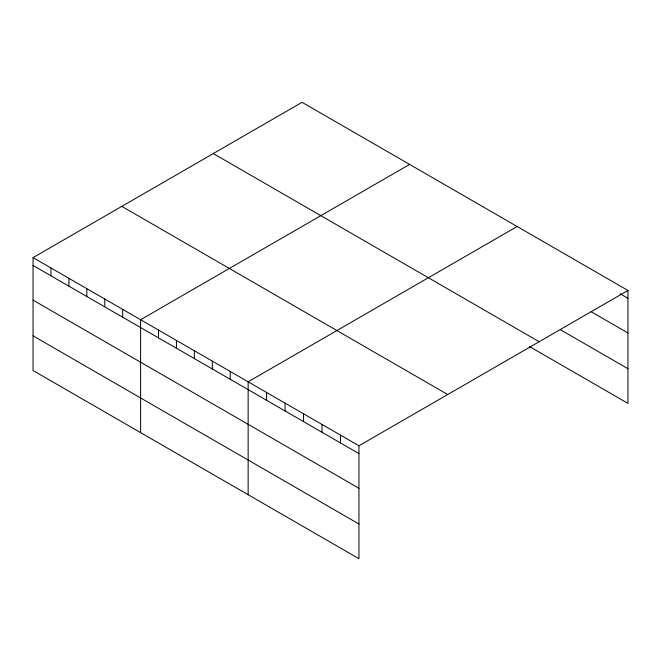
<?xml version="1.0" encoding="UTF-8"?>
<svg xmlns="http://www.w3.org/2000/svg" width="661" height="661" viewBox="0 0 661 661"><rect width="100%" height="100%" fill="white"/><g stroke="black" fill="none" stroke-linecap="round" stroke-linejoin="round"><path stroke-width="0.99" d="M358.948 488.281L358.948 445.778L33.05 257.625L33.05 370.532L358.948 558.685L358.948 488.281L33.05 300.127M529.461 346.513L627.95 403.375L627.95 290.468L302.052 102.315L33.05 257.625M409.605 164.407L140.595 319.717L140.595 432.625M517.15 226.492L248.139 381.802L248.139 494.717M358.948 445.778L627.95 290.468M620.035 293.732L627.95 298.301M591.017 311.653L627.95 332.97M560.239 329.608L627.95 368.698M213.288 153.567L539.178 341.72M121.822 206.372L447.712 394.526M33.05 265.458L358.948 453.603M33.05 335.854L358.948 524.008M340.473 435.112L340.473 442.944M322.006 424.453L322.006 432.286M303.539 413.794L303.539 421.619M285.073 403.127L285.073 410.96M266.606 392.469L266.606 400.293M230.218 371.457L230.218 379.29M212.288 361.104L212.288 368.937M194.367 350.76L194.367 358.593M176.446 340.415L176.446 348.24M158.516 330.062L158.516 337.895M122.673 309.365L122.673 317.197M104.744 299.02L104.744 306.844M86.822 288.667L86.822 296.5M68.901 278.322L68.901 286.147M50.971 267.969L50.971 275.802"/></g></svg>
